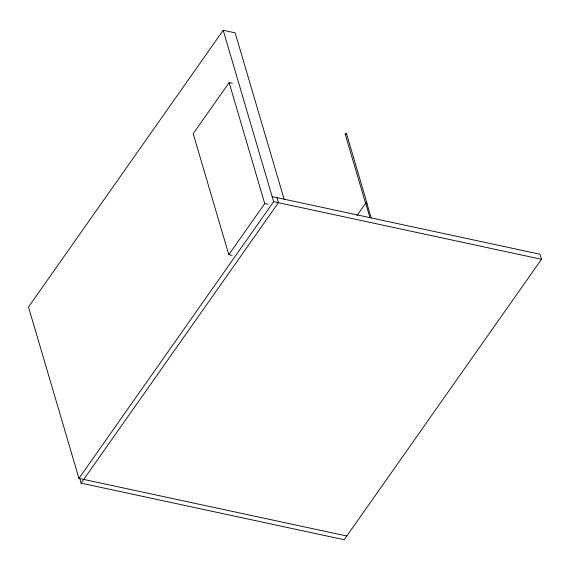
<?xml version="1.0" encoding="UTF-8"?>
<svg xmlns="http://www.w3.org/2000/svg" width="570" height="570" viewBox="0 0 570 570"><rect width="100%" height="100%" fill="white"/><g stroke="black" fill="none" stroke-linecap="round" stroke-linejoin="round"><path stroke-width="0.85" d="M366.959 203.098C364.935 202.065 366.147 205.043 366.959 203.098L346.474 133.501L346.268 134.021M284.109 199.194L235.154 32.846L223.191 30.274L28.5 307.009L78.945 478.394L346.809 536.007M232.389 83.306L229.133 82.6L193.194 133.679L228.805 254.655L232.061 255.36M228.805 254.655L264.737 203.583L229.133 82.6M78.945 478.394L273.636 201.666L223.191 30.274M272.154 196.621L540.018 254.234L541.5 259.279L344.195 539.726L81.111 483.139L278.416 202.692L276.935 197.655M357.019 215.51L365.698 203.177L366.895 203.433L371.17 217.954M345.726 134.221L345.306 133.515L346.46 133.473M273.636 201.666L541.5 259.279M264.737 203.583L268 204.281M365.698 203.177L369.973 217.697M345.156 133.95L365.626 203.511M79.857 478.871L81.111 483.139"/></g></svg>
